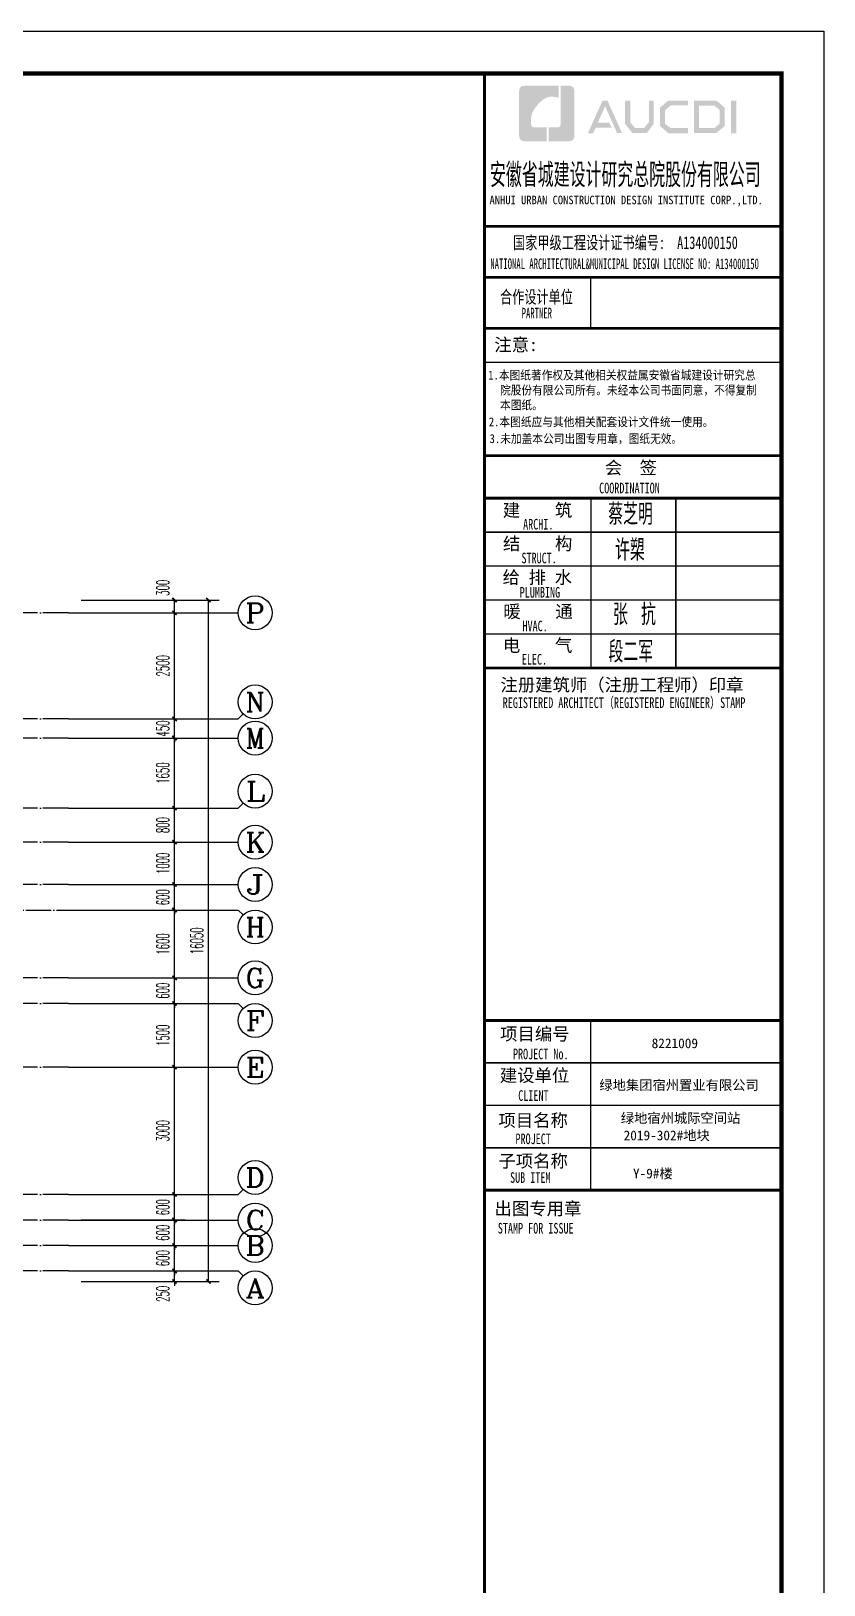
# Model space of a CAD drawing. Extents: x 27938 to 1507990, y 110129 to 923079.
# Drawn here: x 879038 to 897714, y 588055 to 624649 of the extents above; entities that cross this region are included whole.
import ezdxf
from ezdxf.enums import TextEntityAlignment as Align

# ---------------------------------------------------------------- set-up
doc = ezdxf.new("R2010")
doc.units = 0
doc.header["$LTSCALE"] = 1000
doc.header["$MEASUREMENT"] = 0
doc.linetypes.add('DOTE', pattern=[2.42, 2, -0.2, 0.02, -0.2])
for name, color, linetype in [('AXIS', 3, 'Continuous'), ('AXIS_TEXT', 7, 'Continuous'), ('DOTE', 1, 'Continuous'), ('图框', 140, 'Continuous'), ('图签文字', 147, 'Continuous')]:
    doc.layers.add(name, color=color, linetype=linetype)
doc.layers.add('yichutu', color=7, linetype='Continuous', true_color=0xffffff, plot=False)
doc.layers.add('图签', color=147, linetype='Continuous', lineweight=18)
doc.styles.add('_TCH_AXIS', font='COMPLEX', dxfattribs={"bigfont": 'GBCBIG'})
doc.styles.add('_TCH_DIM_T3', font='SIMPLEX.shx', dxfattribs={"width": 0.494118, "bigfont": 'GBCBIG.shx'})
doc.styles.add('COMPLEX', font='COMPLEX')
doc.styles.add('HT', font='simhei.ttf')
doc.styles.add('宋体', font='', dxfattribs={"height": 50})
doc.styles.add('建筑图签-1', font='simhei.ttf', dxfattribs={"width": 0.7})
doc.styles.add('建筑图签-2', font='TXT.shx', dxfattribs={"width": 0.5, "bigfont": 'HZTXT.shx'})
doc.styles.get('宋体').set_extended_font_data('SimSun')
doc.dimstyles.new('_TCH_ARCH&&100', dxfattribs={"dimtxt": 297.5, "dimasz": 100, "dimexe": 250, "dimexo": 300, "dimgap": 126.25, "dimtad": 1, "dimdec": 0, "dimzin": 0, "dimdsep": 46, "dimtxsty": '_TCH_DIM_T3', "dimblk": 'ARCHTICK', "dimcen": 0.09, "dimclrt": 4, "dimazin": 2, "dimtfac": 1, "dimtdec": 0, "dimtix": 1, "dimtmove": 2, "dimatfit": 3, "dimfxl": 100, "dimtolj": 1, "dimtzin": 0, "dimarcsym": 0})

# ---------------------------------------------------------------- blocks, each defined once
blk = doc.blocks.new('院标1')
h = blk.add_hatch(color=150)
h.dxf.hatch_style = 1
h.set_gradient(color1=(33, 113, 253), color2=(33, 113, 253), tint=1, name='INVCURVED')
edge = h.paths.add_edge_path()
edge.add_spline(control_points=[(116373, 648379), (116379, 648379), (116382, 648379), (116391, 648379), (116391, 648379), (116391, 648379), (116616, 648379), (116616, 648379), (116616, 648379), (116616, 648379), (116616, 648054), (116616, 648054), (116616, 648054), (116616, 648054), (116108, 648054), (116108, 648054), (116108, 648054), (116028, 648054), (115963, 648111), (115963, 648199), (115963, 648199), (115963, 648199), (115963, 649215), (115963, 649215), (115963, 649215), (115963, 649295), (116018, 649360), (116108, 649360), (116108, 649360), (116108, 649360), (116897, 649360), (116897, 649360), (116897, 649360), (116897, 649360), (116897, 649080), (116897, 649080), (116897, 649080), (116897, 649080), (116566, 649140), (116356, 648859), (116356, 648859), (116245, 648719), (116240, 648545), (116247, 648466), (116247, 648466), (116254, 648386), (116247, 648466), (116247, 648466), (116247, 648466), (116247, 648466), (116258, 648374), (116373, 648379)], knot_values=[0, 0, 0, 0, 0.071429, 0.071429, 0.071429, 0.107143, 0.142857, 0.142857, 0.142857, 0.178571, 0.214286, 0.214286, 0.214286, 0.25, 0.285714, 0.285714, 0.285714, 0.321429, 0.357143, 0.357143, 0.357143, 0.392857, 0.428571, 0.428571, 0.428571, 0.464286, 0.5, 0.5, 0.5, 0.535714, 0.571429, 0.571429, 0.571429, 0.607143, 0.642857, 0.642857, 0.642857, 0.678571, 0.714286, 0.714286, 0.714286, 0.75, 0.785714, 0.785714, 0.785714, 0.821429, 0.857143, 0.857143, 0.857143, 0.928571, 1, 1, 1, 1], degree=3, periodic=0)
h = blk.add_hatch(color=150)
h.dxf.hatch_style = 1
h.set_gradient(color1=(33, 113, 253), color2=(33, 113, 253), tint=1, name='INVCURVED')
edge = h.paths.add_edge_path()
edge.add_spline(control_points=[(117268, 649215), (117268, 649215), (117268, 648199), (117268, 648199), (117268, 648199), (117268, 648114), (117212, 648054), (117123, 648054), (117123, 648054), (117123, 648054), (116663, 648054), (116663, 648054), (116663, 648054), (116663, 648054), (116663, 648379), (116663, 648379), (116663, 648379), (116663, 648379), (116865, 648379), (116865, 648379), (116865, 648379), (116907, 648379), (116941, 648413), (116941, 648455), (116941, 648455), (116941, 648455), (116941, 649360), (116941, 649360), (116941, 649360), (116941, 649360), (117123, 649360), (117123, 649360), (117123, 649360), (117204, 649360), (117268, 649306), (117268, 649215)], knot_values=[0, 0, 0, 0, 0.1, 0.1, 0.1, 0.15, 0.2, 0.2, 0.2, 0.25, 0.3, 0.3, 0.3, 0.35, 0.4, 0.4, 0.4, 0.45, 0.5, 0.5, 0.5, 0.55, 0.6, 0.6, 0.6, 0.65, 0.7, 0.7, 0.7, 0.75, 0.8, 0.8, 0.8, 0.9, 1, 1, 1, 1], degree=3, periodic=0)
blk = doc.blocks.new('TK')
at = {"layer": '图框'}
h = blk.add_hatch(color=256, dxfattribs=at)
h.paths.add_polyline_path([(547288, 547072), (547414, 547072), (547414, 546302), (547288, 546302)])
h.paths.add_polyline_path([(546536, 546956), (546536, 546430), (546896, 546430), (547020, 546536), (547020, 546855), (546900, 546956)], flags=16)
h.paths.add_polyline_path([(546418, 547074), (546418, 546311), (546940, 546311), (547138, 546482), (547138, 546910), (546943, 547074)])
h.paths.add_polyline_path([(546275, 547077), (546275, 546962), (545868, 546962), (545735, 546851), (545735, 546531), (545868, 546429), (546277, 546429), (546277, 546307), (545813, 546307), (545611, 546481), (545611, 546910), (545809, 547077)])
h.paths.add_polyline_path([(544792, 547075), (544912, 547075), (544912, 546565), (545026, 546433), (545237, 546433), (545351, 546565), (545351, 547075), (545465, 547075), (545465, 546528), (545301, 546311), (544963, 546311), (544792, 546530)])
h.paths.add_polyline_path([(544260, 547074), (544377, 547074), (544719, 546310), (544603, 546310), (544322, 546944), (544147, 546556), (544418, 546556), (544479, 546440), (544098, 546440), (544039, 546308), (543916, 546308)])
for p, q in [((541480, 544114), (548480, 544114)), ((541480, 544114), (548480, 544114)), ((541480, 542914), (548480, 542914))]:
    blk.add_line(p, q, dxfattribs=at)
blk.add_lwpolyline([(465375, 548714), (549475, 548714), (549475, 489314), (465375, 489314)], close=True, dxfattribs=at)
blk.add_lwpolyline([(465375, 548714), (549475, 548714), (549475, 489314), (465375, 489314)], close=True, dxfattribs=at)
at = {"layer": '图框', "const_width": 100}
blk.add_lwpolyline([(548475, 490314), (548475, 547714), (467875, 547714), (467875, 490314)], close=True, dxfattribs=at)
at = {"layer": '图框'}
for points, const_width in [([(541480, 490314), (541480, 547714)], 70), ([(541480, 544114), (548480, 544114)], 60), ([(541480, 542914), (548480, 542914)], 60), ([(541480, 542914), (548480, 542914)], 60), ([(543980, 542914), (543980, 541714)], 35), ([(541480, 541714), (548480, 541714)], 60), ([(541480, 541714), (548480, 541714)], 60), ([(541480, 540913), (548480, 540913)], 35), ([(541488, 538714), (548488, 538714)], 60), ([(541488, 537714), (548488, 537714)], 70), ([(541488, 537714), (548488, 537714)], 70), ([(543988, 537714), (543988, 533714)], 35), ([(545988, 537714), (545988, 533714)], 35), ([(541488, 536914), (548488, 536914)], 35), ([(541488, 536114), (548488, 536114)], 35), ([(541488, 535314), (548488, 535314)], 35), ([(541488, 534514), (548488, 534514)], 35), ([(541488, 533714), (548488, 533714)], 70), ([(541480, 525414), (548480, 525414)], 70), ([(541480, 525414), (548480, 525414)], 70), ([(543980, 521414), (543980, 525414)], 35), ([(541480, 524414), (548480, 524414)], 35), ([(541480, 523414), (548480, 523414)], 35), ([(541480, 522414), (548480, 522414)], 35), ([(548480, 521414), (541480, 521414)], 70)]:
    blk.add_lwpolyline(points, dxfattribs=dict(at, const_width=const_width))
blk.add_blockref('院标1', (426331, -101935))
for s, height, style, width, p in [('ANHUI URBAN CONSTRUCTION DESIGN INSTITUTE CORP.,LTD.', 200, '建筑图签-1', 0.91, (541598, 544636)), ('NATIONAL ARCHITECTURAL&MUNICIPAL DESIGN LICENSE NO: A134000150', 250, '建筑图签-1', 0.6, (541617, 543108)), ('PARTNER', 250, '建筑图签-1', 0.6, (542355, 541947)), ('1.本图纸著作权及其他相关权益属安徽省城建设计研究总', 210, 'HT', 0.88, (541566, 540507)), ('院股份有限公司所有。未经本公司书面同意，不得复制', 210, 'HT', 0.88, (541845, 540153)), ('本图纸。', 210, 'HT', 0.88, (541845, 539803)), (' 2.本图纸应与其他相关配套设计文件统一使用。 ', 210, 'HT', 0.88, (541455, 539406)), ('3.未加盖本公司出图专用章，图纸无效。', 210, 'HT', 0.88, (541598, 539011)), ('COORDINATION', 250, '建筑图签-1', 0.7, (544180, 537827)), ('ARCHI.', 250, '建筑图签-1', 0.7, (542389, 536975)), ('STRUCT.', 250, '建筑图签-1', 0.7, (542350, 536179)), ('PLUMBING', 250, '建筑图签-1', 0.7, (542309, 535372)), ('HVAC.', 250, '建筑图签-1', 0.7, (542374, 534579)), ('ELEC.', 250, '建筑图签-1', 0.7, (542358, 533794)), ('REGISTERED ARCHITECT（REGISTERED ENGINEER）STAMP', 250, '建筑图签-1', 0.7, (541909, 532772)), ('PROJECT No.', 250, '建筑图签-1', 0.7, (542150, 524499, -1799)), ('CLIENT', 250, '建筑图签-1', 0.7, (542274, 523520)), ('PROJECT', 250, '建筑图签-1', 0.7, (542209, 522500)), ('SUB ITEM', 250, '建筑图签-1', 0.7, (542082, 521589)), ('STAMP FOR ISSUE', 250, '建筑图签-1', 0.7, (541793, 520395))]:
    blk.add_text(s, height=height, dxfattribs=dict(at, style=style, width=width)).set_placement(p)
at = {"layer": '图签', "color": 2, "style": '宋体'}
for s, height, p in [('8221009', 229.3, (545417, 524761)), ('绿地集团宿州置业有限公司', 229.34, (544185, 523776)), ('绿地宿州城际空间站', 229.3, (544690, 523001)), ('2019-302#地块', 229.34, (544757, 522592)), ('Y-9#楼', 229.3, (544977, 521695))]:
    blk.add_text(s, height=height, dxfattribs=at).set_placement(p)
at = {"layer": '图签文字', "color": 7, "style": '建筑图签-1'}
for s, height, width, p in [('安徽省城建设计研究总院股份有限公司', 500, 0.55, (541608, 545091)), ('国家甲级工程设计证书编号:  A134000150', 300, 0.7, (542152, 543581)), ('合作设计单位', 300, 0.7, (541845, 542304))]:
    blk.add_text(s, height=height, dxfattribs=dict(at, width=width)).set_placement(p)
for s, p in [('注意:', (541711, 541177)), ('会  签', (544315, 538281)), ('建    筑', (541910, 537280)), ('结    构', (541914, 536493)), ('给 排 水', (541905, 535699)), ('暖    通', (541923, 534896)), ('电    气', (541913, 534096)), ('注册建筑师（注册工程师）印章', (541855, 533167)), ('项目编号', (541848, 524946)), ('建设单位', (541840, 523969)), ('项目名称', (541807, 522911)), ('子项名称', (541807, 521954)), ('出图专用章', (541716, 520832))]:
    blk.add_text(s, height=300, dxfattribs=at).set_placement(p)
at = {"layer": '图签文字', "color": 1, "style": '建筑图签-2', "width": 0.7}
for s, p in [('蔡芝明', (544395, 537085)), ('许槊', (544555, 536242)), ('张 抗', (544505, 534724)), ('段二军', (544401, 533845))]:
    blk.add_text(s, height=500, dxfattribs=at).set_placement(p)
blk = doc.blocks.new('yct-841-594-84100-59400-100-1000.0')
at = {"layer": 'yichutu', "color": 7, "true_color": 0xffffff}
blk.add_lwpolyline([(0, 0), (0, 59400), (84100, 59400), (84100, 0)], close=True, dxfattribs=at)
blk = doc.blocks.new('_ArchTick')
at = {"color": 0, "linetype": 'ByBlock', "const_width": 0.4}
blk.add_lwpolyline([(-0.5, -0.5), (0.5, 0.5)], dxfattribs=at)
blk = doc.blocks.new('*D815')
at = {"layer": 'AXIS', "color": 0, "lineweight": -2}
for p, q in [((880217, 595449), (882667, 595449)), ((882417, 595449), (882417, 595549)), ((882417, 595199), (882417, 595449)), ((880217, 595199), (882667, 595199)), ((882417, 595199), (882417, 595099))]:
    blk.add_line(p, q, dxfattribs=at)
at = {"layer": 'Defpoints', "color": 0}
for p in [(879917, 595449), (882417, 595449), (879917, 595199)]:
    blk.add_point(p, dxfattribs=at)
at = {"layer": 'AXIS', "color": 0, "lineweight": -2, "xscale": 100, "yscale": 100, "zscale": 100}
for p, rotation in [((882417, 595449), 270), ((882417, 595199), 90)]:
    blk.add_blockref('_ArchTick', p, dxfattribs=dict(at, rotation=rotation))
at = {"layer": 'AXIS', "color": 4, "insert": (882142, 594910), "char_height": 297.5, "attachment_point": 5, "rotation": 90, "style": '_TCH_DIM_T3'}
blk.add_mtext('\\A1;250', dxfattribs=at)
blk = doc.blocks.new('*D816')
at = {"layer": 'AXIS', "color": 0, "lineweight": -2}
for p, q in [((882417, 596049), (882417, 596149)), ((880217, 596049), (882667, 596049)), ((882417, 595449), (882417, 596049)), ((880217, 595449), (882667, 595449)), ((882417, 595449), (882417, 595349))]:
    blk.add_line(p, q, dxfattribs=at)
at = {"layer": 'Defpoints', "color": 0}
for p in [(879917, 596049), (882417, 596049), (879917, 595449)]:
    blk.add_point(p, dxfattribs=at)
at = {"layer": 'AXIS', "color": 0, "lineweight": -2, "xscale": 100, "yscale": 100, "zscale": 100}
for p, rotation in [((882417, 596049), 270), ((882417, 595449), 90)]:
    blk.add_blockref('_ArchTick', p, dxfattribs=dict(at, rotation=rotation))
at = {"layer": 'AXIS', "color": 4, "insert": (882142, 595749), "char_height": 297.5, "attachment_point": 5, "rotation": 90, "style": '_TCH_DIM_T3'}
blk.add_mtext('\\A1;600', dxfattribs=at)
blk = doc.blocks.new('*D817')
at = {"layer": 'AXIS', "color": 0, "lineweight": -2}
for p, q in [((880217, 596649), (882667, 596649)), ((882417, 596649), (882417, 596749)), ((882417, 596049), (882417, 596649)), ((880217, 596049), (882667, 596049)), ((882417, 596049), (882417, 595949))]:
    blk.add_line(p, q, dxfattribs=at)
at = {"layer": 'Defpoints', "color": 0}
for p in [(879917, 596649), (882417, 596649), (879917, 596049)]:
    blk.add_point(p, dxfattribs=at)
at = {"layer": 'AXIS', "color": 0, "lineweight": -2, "xscale": 100, "yscale": 100, "zscale": 100}
for p, rotation in [((882417, 596649), 270), ((882417, 596049), 90)]:
    blk.add_blockref('_ArchTick', p, dxfattribs=dict(at, rotation=rotation))
at = {"layer": 'AXIS', "color": 4, "insert": (882142, 596349), "char_height": 297.5, "attachment_point": 5, "rotation": 90, "style": '_TCH_DIM_T3'}
blk.add_mtext('\\A1;600', dxfattribs=at)
blk = doc.blocks.new('*D818')
at = {"layer": 'AXIS', "color": 0, "lineweight": -2}
for p, q in [((880217, 597249), (882667, 597249)), ((882417, 597249), (882417, 597349)), ((882417, 596649), (882417, 597249)), ((880217, 596649), (882667, 596649)), ((882417, 596649), (882417, 596549))]:
    blk.add_line(p, q, dxfattribs=at)
at = {"layer": 'Defpoints', "color": 0}
for p in [(879917, 597249), (882417, 597249), (879917, 596649)]:
    blk.add_point(p, dxfattribs=at)
at = {"layer": 'AXIS', "color": 0, "lineweight": -2, "xscale": 100, "yscale": 100, "zscale": 100}
for p, rotation in [((882417, 597249), 270), ((882417, 596649), 90)]:
    blk.add_blockref('_ArchTick', p, dxfattribs=dict(at, rotation=rotation))
at = {"layer": 'AXIS', "color": 4, "insert": (882142, 596949), "char_height": 297.5, "attachment_point": 5, "rotation": 90, "style": '_TCH_DIM_T3'}
blk.add_mtext('\\A1;600', dxfattribs=at)
blk = doc.blocks.new('*D819')
at = {"layer": 'AXIS', "color": 0, "lineweight": -2}
for p, q in [((880217, 600249), (882667, 600249)), ((882417, 597249), (882417, 600249)), ((880217, 597249), (882667, 597249))]:
    blk.add_line(p, q, dxfattribs=at)
at = {"layer": 'Defpoints', "color": 0}
for p in [(879917, 600249), (882417, 600249), (879917, 597249)]:
    blk.add_point(p, dxfattribs=at)
at = {"layer": 'AXIS', "color": 0, "lineweight": -2, "xscale": 100, "yscale": 100, "zscale": 100}
for p, rotation in [((882417, 600249), 90), ((882417, 597249), 270)]:
    blk.add_blockref('_ArchTick', p, dxfattribs=dict(at, rotation=rotation))
at = {"layer": 'AXIS', "color": 4, "insert": (882142, 598749), "char_height": 297.5, "attachment_point": 5, "rotation": 90, "style": '_TCH_DIM_T3'}
blk.add_mtext('\\A1;3000', dxfattribs=at)
blk = doc.blocks.new('*D820')
at = {"layer": 'AXIS', "color": 0, "lineweight": -2}
for p, q in [((880217, 601749), (882667, 601749)), ((882417, 600249), (882417, 601749)), ((880217, 600249), (882667, 600249))]:
    blk.add_line(p, q, dxfattribs=at)
at = {"layer": 'Defpoints', "color": 0}
for p in [(879917, 601749), (882417, 601749), (879917, 600249)]:
    blk.add_point(p, dxfattribs=at)
at = {"layer": 'AXIS', "color": 0, "lineweight": -2, "xscale": 100, "yscale": 100, "zscale": 100}
for p, rotation in [((882417, 601749), 90), ((882417, 600249), 270)]:
    blk.add_blockref('_ArchTick', p, dxfattribs=dict(at, rotation=rotation))
at = {"layer": 'AXIS', "color": 4, "insert": (882142, 600999), "char_height": 297.5, "attachment_point": 5, "rotation": 90, "style": '_TCH_DIM_T3'}
blk.add_mtext('\\A1;1500', dxfattribs=at)
blk = doc.blocks.new('*D821')
at = {"layer": 'AXIS', "color": 0, "lineweight": -2}
for p, q in [((880217, 602349), (882667, 602349)), ((882417, 602349), (882417, 602449)), ((882417, 601749), (882417, 602349)), ((880217, 601749), (882667, 601749)), ((882417, 601749), (882417, 601649))]:
    blk.add_line(p, q, dxfattribs=at)
at = {"layer": 'Defpoints', "color": 0}
for p in [(879917, 602349), (882417, 602349), (879917, 601749)]:
    blk.add_point(p, dxfattribs=at)
at = {"layer": 'AXIS', "color": 0, "lineweight": -2, "xscale": 100, "yscale": 100, "zscale": 100}
for p, rotation in [((882417, 602349), 270), ((882417, 601749), 90)]:
    blk.add_blockref('_ArchTick', p, dxfattribs=dict(at, rotation=rotation))
at = {"layer": 'AXIS', "color": 4, "insert": (882142, 602049), "char_height": 297.5, "attachment_point": 5, "rotation": 90, "style": '_TCH_DIM_T3'}
blk.add_mtext('\\A1;600', dxfattribs=at)
blk = doc.blocks.new('*D822')
at = {"layer": 'AXIS', "color": 0, "lineweight": -2}
for p, q in [((880217, 603949), (882667, 603949)), ((882417, 602349), (882417, 603949)), ((880217, 602349), (882667, 602349))]:
    blk.add_line(p, q, dxfattribs=at)
at = {"layer": 'Defpoints', "color": 0}
for p in [(879917, 603949), (882417, 603949), (879917, 602349)]:
    blk.add_point(p, dxfattribs=at)
at = {"layer": 'AXIS', "color": 0, "lineweight": -2, "xscale": 100, "yscale": 100, "zscale": 100}
for p, rotation in [((882417, 603949), 90), ((882417, 602349), 270)]:
    blk.add_blockref('_ArchTick', p, dxfattribs=dict(at, rotation=rotation))
at = {"layer": 'AXIS', "color": 4, "insert": (882142, 603149), "char_height": 297.5, "attachment_point": 5, "rotation": 90, "style": '_TCH_DIM_T3'}
blk.add_mtext('\\A1;1600', dxfattribs=at)
blk = doc.blocks.new('*D823')
at = {"layer": 'AXIS', "color": 0, "lineweight": -2}
for p, q in [((880217, 604549), (882667, 604549)), ((882417, 604549), (882417, 604649)), ((882417, 603949), (882417, 604549)), ((880217, 603949), (882667, 603949)), ((882417, 603949), (882417, 603849))]:
    blk.add_line(p, q, dxfattribs=at)
at = {"layer": 'Defpoints', "color": 0}
for p in [(879917, 604549), (882417, 604549), (879917, 603949)]:
    blk.add_point(p, dxfattribs=at)
at = {"layer": 'AXIS', "color": 0, "lineweight": -2, "xscale": 100, "yscale": 100, "zscale": 100}
for p, rotation in [((882417, 604549), 270), ((882417, 603949), 90)]:
    blk.add_blockref('_ArchTick', p, dxfattribs=dict(at, rotation=rotation))
at = {"layer": 'AXIS', "color": 4, "insert": (882142, 604249), "char_height": 297.5, "attachment_point": 5, "rotation": 90, "style": '_TCH_DIM_T3'}
blk.add_mtext('\\A1;600', dxfattribs=at)
blk = doc.blocks.new('*D824')
at = {"layer": 'AXIS', "color": 0, "lineweight": -2}
for p, q in [((880217, 605549), (882667, 605549)), ((882417, 604549), (882417, 605549)), ((880217, 604549), (882667, 604549))]:
    blk.add_line(p, q, dxfattribs=at)
at = {"layer": 'Defpoints', "color": 0}
for p in [(879917, 605549), (882417, 605549), (879917, 604549)]:
    blk.add_point(p, dxfattribs=at)
at = {"layer": 'AXIS', "color": 0, "lineweight": -2, "xscale": 100, "yscale": 100, "zscale": 100}
for p, rotation in [((882417, 605549), 90), ((882417, 604549), 270)]:
    blk.add_blockref('_ArchTick', p, dxfattribs=dict(at, rotation=rotation))
at = {"layer": 'AXIS', "color": 4, "insert": (882142, 605049), "char_height": 297.5, "attachment_point": 5, "rotation": 90, "style": '_TCH_DIM_T3'}
blk.add_mtext('\\A1;1000', dxfattribs=at)
blk = doc.blocks.new('*D825')
at = {"layer": 'AXIS', "color": 0, "lineweight": -2}
for p, q in [((880217, 606349), (882667, 606349)), ((882417, 605549), (882417, 606349)), ((880217, 605549), (882667, 605549))]:
    blk.add_line(p, q, dxfattribs=at)
at = {"layer": 'Defpoints', "color": 0}
for p in [(879917, 606349), (882417, 606349), (879917, 605549)]:
    blk.add_point(p, dxfattribs=at)
at = {"layer": 'AXIS', "color": 0, "lineweight": -2, "xscale": 100, "yscale": 100, "zscale": 100}
for p, rotation in [((882417, 606349), 90), ((882417, 605549), 270)]:
    blk.add_blockref('_ArchTick', p, dxfattribs=dict(at, rotation=rotation))
at = {"layer": 'AXIS', "color": 4, "insert": (882142, 605949), "char_height": 297.5, "attachment_point": 5, "rotation": 90, "style": '_TCH_DIM_T3'}
blk.add_mtext('\\A1;800', dxfattribs=at)
blk = doc.blocks.new('*D826')
at = {"layer": 'AXIS', "color": 0, "lineweight": -2}
for p, q in [((880217, 607999), (882667, 607999)), ((882417, 606349), (882417, 607999)), ((880217, 606349), (882667, 606349))]:
    blk.add_line(p, q, dxfattribs=at)
at = {"layer": 'Defpoints', "color": 0}
for p in [(879917, 607999), (882417, 607999), (879917, 606349)]:
    blk.add_point(p, dxfattribs=at)
at = {"layer": 'AXIS', "color": 0, "lineweight": -2, "xscale": 100, "yscale": 100, "zscale": 100}
for p, rotation in [((882417, 607999), 90), ((882417, 606349), 270)]:
    blk.add_blockref('_ArchTick', p, dxfattribs=dict(at, rotation=rotation))
at = {"layer": 'AXIS', "color": 4, "insert": (882142, 607174), "char_height": 297.5, "attachment_point": 5, "rotation": 90, "style": '_TCH_DIM_T3'}
blk.add_mtext('\\A1;1650', dxfattribs=at)
blk = doc.blocks.new('*D827')
at = {"layer": 'AXIS', "color": 0, "lineweight": -2}
for p, q in [((880217, 608449), (882667, 608449)), ((882417, 608449), (882417, 608549)), ((882417, 607999), (882417, 608449)), ((880217, 607999), (882667, 607999)), ((882417, 607999), (882417, 607899))]:
    blk.add_line(p, q, dxfattribs=at)
at = {"layer": 'Defpoints', "color": 0}
for p in [(879917, 608449), (882417, 608449), (879917, 607999)]:
    blk.add_point(p, dxfattribs=at)
at = {"layer": 'AXIS', "color": 0, "lineweight": -2, "xscale": 100, "yscale": 100, "zscale": 100}
for p, rotation in [((882417, 608449), 270), ((882417, 607999), 90)]:
    blk.add_blockref('_ArchTick', p, dxfattribs=dict(at, rotation=rotation))
at = {"layer": 'AXIS', "color": 4, "insert": (882142, 608224), "char_height": 297.5, "attachment_point": 5, "rotation": 90, "style": '_TCH_DIM_T3'}
blk.add_mtext('\\A1;450', dxfattribs=at)
blk = doc.blocks.new('*D828')
at = {"layer": 'AXIS', "color": 0, "lineweight": -2}
for p, q in [((880217, 610949), (882667, 610949)), ((882417, 608449), (882417, 610949)), ((880217, 608449), (882667, 608449))]:
    blk.add_line(p, q, dxfattribs=at)
at = {"layer": 'Defpoints', "color": 0}
for p in [(879917, 610949), (882417, 610949), (879917, 608449)]:
    blk.add_point(p, dxfattribs=at)
at = {"layer": 'AXIS', "color": 0, "lineweight": -2, "xscale": 100, "yscale": 100, "zscale": 100}
for p, rotation in [((882417, 610949), 90), ((882417, 608449), 270)]:
    blk.add_blockref('_ArchTick', p, dxfattribs=dict(at, rotation=rotation))
at = {"layer": 'AXIS', "color": 4, "insert": (882142, 609699), "char_height": 297.5, "attachment_point": 5, "rotation": 90, "style": '_TCH_DIM_T3'}
blk.add_mtext('\\A1;2500', dxfattribs=at)
blk = doc.blocks.new('*D829')
at = {"layer": 'AXIS', "color": 0, "lineweight": -2}
for p, q in [((880217, 611249), (882667, 611249)), ((882417, 610949), (882417, 611249)), ((880217, 610949), (882667, 610949))]:
    blk.add_line(p, q, dxfattribs=at)
at = {"layer": 'Defpoints', "color": 0}
for p in [(879917, 611249), (882417, 611249), (879917, 610949)]:
    blk.add_point(p, dxfattribs=at)
at = {"layer": 'AXIS', "color": 0, "lineweight": -2, "xscale": 100, "yscale": 100, "zscale": 100}
for p, rotation in [((882417, 611249), 90), ((882417, 610949), 270)]:
    blk.add_blockref('_ArchTick', p, dxfattribs=dict(at, rotation=rotation))
at = {"layer": 'AXIS', "color": 4, "insert": (882142, 611538), "char_height": 297.5, "attachment_point": 5, "rotation": 90, "style": '_TCH_DIM_T3'}
blk.add_mtext('\\A1;300', dxfattribs=at)
blk = doc.blocks.new('*D830')
at = {"layer": 'AXIS', "color": 0, "lineweight": -2}
for p, q in [((880217, 611249), (883467, 611249)), ((883217, 595199), (883217, 611249)), ((880217, 595199), (883467, 595199))]:
    blk.add_line(p, q, dxfattribs=at)
at = {"layer": 'Defpoints', "color": 0}
for p in [(879917, 611249), (883217, 611249), (879917, 595199)]:
    blk.add_point(p, dxfattribs=at)
at = {"layer": 'AXIS', "color": 0, "lineweight": -2, "xscale": 100, "yscale": 100, "zscale": 100}
for p, rotation in [((883217, 611249), 90), ((883217, 595199), 270)]:
    blk.add_blockref('_ArchTick', p, dxfattribs=dict(at, rotation=rotation))
at = {"layer": 'AXIS', "color": 4, "insert": (882942, 603224), "char_height": 297.5, "attachment_point": 5, "rotation": 90, "style": '_TCH_DIM_T3'}
blk.add_mtext('\\A1;16050', dxfattribs=at)
blk = doc.blocks.new('_AXISO')
at = {"color": 0}
blk.add_circle((0, 0), 0.5, dxfattribs=at)
at = {"layer": 'AXIS_TEXT', "color": 0, "style": 'COMPLEX', "width": 1.041667}
blk.add_attdef('A', text='', height=0.56, dxfattribs=at).set_placement((-0.25, -0.28), (0.25, -0.28), align=Align.FIT)

msp = doc.modelspace()

# ---------------------------------------------------------------- linework, layer by layer
at = {"layer": 'AXIS', "color": 8}
for p, q in [((879916.6, 610948.8), (883916.6, 610948.8)), ((884033.7, 608566), (883916.6, 608448.8)), ((879916.6, 608448.8), (883916.6, 608448.8)), ((879916.6, 607998.8), (883916.6, 607998.8)), ((884033.7, 606466), (883916.6, 606348.8)), ((879916.6, 606348.8), (883916.6, 606348.8)), ((879916.6, 605548.8), (883916.6, 605548.8)), ((879916.6, 604548.8), (883916.6, 604548.8)), ((879916.6, 603949.1), (883916.6, 603949.1)), ((884033.7, 603831.9), (883916.6, 603949.1)), ((879916.6, 602348.8), (883916.6, 602348.8)), ((879916.6, 601748.8), (883916.6, 601748.8)), ((884033.7, 601631.7), (883916.6, 601748.8)), ((879916.6, 600248.8), (883916.6, 600248.8)), ((879916.6, 597248.8), (883916.6, 597248.8)), ((884033.7, 597366), (883916.6, 597248.8)), ((879916.6, 596648.8), (883916.6, 596648.8)), ((879916.6, 596048.8), (883916.6, 596048.8)), ((879916.6, 595448.8), (883916.6, 595448.8)), ((884033.7, 595331.7), (883916.6, 595448.8))]:
    msp.add_line(p, q, dxfattribs=at)
at = {"layer": 'DOTE', "color": 169, "linetype": 'DOTE', "ltscale": 0.3}
for p, q in [((879916.6, 610948.8), (825916.6, 610948.8)), ((879916.6, 608448.8), (825916.6, 608448.8)), ((879916.6, 607998.8), (825916.6, 607998.8)), ((879916.6, 606348.8), (825916.6, 606348.8)), ((879916.6, 605548.8), (825916.6, 605548.8)), ((879916.6, 604548.8), (825916.6, 604548.8)), ((825916.6, 603949.1), (879916.6, 603949.1)), ((879916.6, 602348.8), (825916.6, 602348.8)), ((879916.6, 601748.8), (825916.6, 601748.8)), ((879916.6, 600248.8), (825916.6, 600248.8)), ((879916.6, 597248.8), (825916.6, 597248.8)), ((879916.6, 596648.8), (825916.6, 596648.8)), ((879916.6, 596048.8), (825916.6, 596048.8)), ((879916.6, 595448.8), (825916.6, 595448.8))]:
    msp.add_line(p, q, dxfattribs=at)

# ---------------------------------------------------------------- block references
msp.add_blockref('TK', (348239.1, 75935))
at = {"layer": 'AXIS', "color": 8}
ref = msp.add_blockref('_AXISO', (884316.6, 610948.8), dxfattribs=dict(at, xscale=800, yscale=800, zscale=800))
ref.add_attrib('A', 'P', dxfattribs={"layer": 'AXIS_TEXT', "color": 8, "ltscale": 0.5, "height": 452.5, "style": '_TCH_AXIS', "width": 1.235294}).set_placement((884090.3, 610722.5), (884542.9, 610722.5), align=Align.FIT)
ref = msp.add_blockref('_AXISO', (884316.6, 608848.8), dxfattribs=dict(at, xscale=800, yscale=800, zscale=800))
ref.add_attrib('A', 'N', dxfattribs={"layer": 'AXIS_TEXT', "color": 8, "ltscale": 0.5, "height": 452.5, "style": '_TCH_AXIS', "width": 1.105263}).set_placement((884090.3, 608622.5), (884542.9, 608622.5), align=Align.FIT)
ref = msp.add_blockref('_AXISO', (884316.6, 607998.8), dxfattribs=dict(at, xscale=800, yscale=800, zscale=800))
ref.add_attrib('A', 'M', dxfattribs={"layer": 'AXIS_TEXT', "color": 8, "ltscale": 0.5, "height": 452.5, "style": '_TCH_AXIS'}).set_placement((884090.3, 607772.5), (884542.9, 607772.5), align=Align.FIT)
ref = msp.add_blockref('_AXISO', (884316.6, 606748.8), dxfattribs=dict(at, xscale=800, yscale=800, zscale=800))
ref.add_attrib('A', 'L', dxfattribs={"layer": 'AXIS_TEXT', "color": 8, "ltscale": 0.5, "height": 452.5, "style": '_TCH_AXIS', "width": 1.4}).set_placement((884090.3, 606522.5), (884542.9, 606522.5), align=Align.FIT)
ref = msp.add_blockref('_AXISO', (884316.6, 605548.8), dxfattribs=dict(at, xscale=800, yscale=800, zscale=800))
ref.add_attrib('A', 'K', dxfattribs={"layer": 'AXIS_TEXT', "color": 8, "ltscale": 0.5, "height": 452.5, "style": '_TCH_AXIS', "width": 1.105263}).set_placement((884090.3, 605322.5), (884542.9, 605322.5), align=Align.FIT)
ref = msp.add_blockref('_AXISO', (884316.6, 604548.8), dxfattribs=dict(at, xscale=800, yscale=800, zscale=800))
ref.add_attrib('A', 'J', dxfattribs={"layer": 'AXIS_TEXT', "color": 8, "ltscale": 0.5, "height": 452.5, "style": '_TCH_AXIS', "width": 1.909091}).set_placement((884090.3, 604322.5), (884542.9, 604322.5), align=Align.FIT)
ref = msp.add_blockref('_AXISO', (884316.6, 603549.1), dxfattribs=dict(at, xscale=800, yscale=800, zscale=800))
ref.add_attrib('A', 'H', dxfattribs={"layer": 'AXIS_TEXT', "color": 8, "ltscale": 0.5, "height": 452.5, "style": '_TCH_AXIS', "width": 1.05}).set_placement((884090.3, 603322.8), (884542.9, 603322.8), align=Align.FIT)
ref = msp.add_blockref('_AXISO', (884316.6, 602348.8), dxfattribs=dict(at, xscale=800, yscale=800, zscale=800))
ref.add_attrib('A', 'G', dxfattribs={"layer": 'AXIS_TEXT', "color": 8, "ltscale": 0.5, "height": 452.5, "style": '_TCH_AXIS', "width": 1.166667}).set_placement((884090.3, 602122.5), (884542.9, 602122.5), align=Align.FIT)
ref = msp.add_blockref('_AXISO', (884316.6, 601348.8), dxfattribs=dict(at, xscale=800, yscale=800, zscale=800))
ref.add_attrib('A', 'F', dxfattribs={"layer": 'AXIS_TEXT', "color": 8, "ltscale": 0.5, "height": 452.5, "style": '_TCH_AXIS', "width": 1.3125}).set_placement((884090.3, 601122.5), (884542.9, 601122.5), align=Align.FIT)
ref = msp.add_blockref('_AXISO', (884316.6, 600248.8), dxfattribs=dict(at, xscale=800, yscale=800, zscale=800))
ref.add_attrib('A', 'E', dxfattribs={"layer": 'AXIS_TEXT', "color": 8, "ltscale": 0.5, "height": 452.5, "style": '_TCH_AXIS', "width": 1.3125}).set_placement((884090.3, 600022.5), (884542.9, 600022.5), align=Align.FIT)
ref = msp.add_blockref('_AXISO', (884316.6, 597648.8), dxfattribs=dict(at, xscale=800, yscale=800, zscale=800))
ref.add_attrib('A', 'D', dxfattribs={"layer": 'AXIS_TEXT', "color": 8, "ltscale": 0.5, "height": 452.5, "style": '_TCH_AXIS', "width": 1.235294}).set_placement((884090.3, 597422.5), (884542.9, 597422.5), align=Align.FIT)
ref = msp.add_blockref('_AXISO', (884316.6, 596648.8), dxfattribs=dict(at, xscale=800, yscale=800, zscale=800))
ref.add_attrib('A', 'C', dxfattribs={"layer": 'AXIS_TEXT', "color": 8, "ltscale": 0.5, "height": 452.5, "style": '_TCH_AXIS', "width": 1.4}).set_placement((884090.3, 596422.5), (884542.9, 596422.5), align=Align.FIT)
ref = msp.add_blockref('_AXISO', (884316.6, 596048.8), dxfattribs=dict(at, xscale=800, yscale=800, zscale=800))
ref.add_attrib('A', 'B', dxfattribs={"layer": 'AXIS_TEXT', "color": 8, "ltscale": 0.5, "height": 452.5, "style": '_TCH_AXIS', "width": 1.235294}).set_placement((884090.3, 595822.5), (884542.9, 595822.5), align=Align.FIT)
ref = msp.add_blockref('_AXISO', (884316.6, 595048.8), dxfattribs=dict(at, xscale=800, yscale=800, zscale=800))
ref.add_attrib('A', 'A', dxfattribs={"layer": 'AXIS_TEXT', "color": 8, "ltscale": 0.5, "height": 452.5, "style": '_TCH_AXIS', "width": 1.166667}).set_placement((884090.3, 594822.5), (884542.9, 594822.5), align=Align.FIT)
at = {"layer": 'yichutu'}
msp.add_blockref('yct-841-594-84100-59400-100-1000.0', (813614.1, 565248.6), dxfattribs=at)

# ---------------------------------------------------------------- dimensions: what is measured, and where the dimension line sits
at = {"layer": 'AXIS', "color": 8}
for base, p1, p2, picture, middle in [((882416.6, 611248.8), (879916.6, 610948.8), (879916.6, 611248.8), '*D829', (882141.6, 611537.8)), ((882416.6, 595448.8), (879916.6, 595198.8), (879916.6, 595448.8), '*D815', (882141.6, 594909.8))]:
    dim = msp.add_linear_dim(base=base, p1=p1, p2=p2, angle=90, dimstyle='_TCH_ARCH&&100', dxfattribs=at)
    dim.commit()
    dim.dimension.update_dxf_attribs({"geometry": picture, "text_midpoint": middle, "dimtype": 129})
for p1, p2, distance, picture, middle in [((879916.6, 595198.8), (879916.6, 611248.8), -3300, '*D830', (882941.6, 603223.8)), ((879916.6, 608448.8), (879916.6, 610948.8), -2500, '*D828', (882141.6, 609698.8)), ((879916.6, 607998.8), (879916.6, 608448.8), -2500, '*D827', (882141.6, 608223.8)), ((879916.6, 606348.8), (879916.6, 607998.8), -2500, '*D826', (882141.6, 607173.8)), ((879916.6, 605548.8), (879916.6, 606348.8), -2500, '*D825', (882141.6, 605948.8)), ((879916.6, 604548.8), (879916.6, 605548.8), -2500, '*D824', (882141.6, 605048.8)), ((879916.6, 603949.1), (879916.6, 604548.8), -2500, '*D823', (882141.6, 604248.9)), ((879916.6, 602348.8), (879916.6, 603949.1), -2500, '*D822', (882141.6, 603148.9)), ((879916.6, 601748.8), (879916.6, 602348.8), -2500, '*D821', (882141.6, 602048.8)), ((879916.6, 600248.8), (879916.6, 601748.8), -2500, '*D820', (882141.6, 600998.8)), ((879916.6, 597248.8), (879916.6, 600248.8), -2500, '*D819', (882141.6, 598748.8)), ((879916.6, 596648.8), (879916.6, 597248.8), -2500, '*D818', (882141.6, 596948.8)), ((879916.6, 596048.8), (879916.6, 596648.8), -2500, '*D817', (882141.6, 596348.8)), ((879916.6, 595448.8), (879916.6, 596048.8), -2500, '*D816', (882141.6, 595748.8))]:
    dim = msp.add_aligned_dim(p1=p1, p2=p2, distance=distance, dimstyle='_TCH_ARCH&&100', dxfattribs=at)
    dim.commit()
    dim.dimension.update_dxf_attribs({"geometry": picture, "text_midpoint": middle})

doc.saveas('drawing.dxf')
